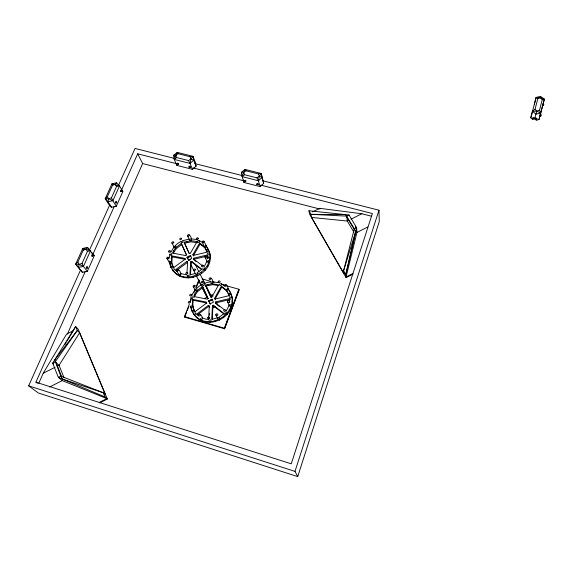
<?xml version="1.0" encoding="UTF-8"?>
<svg xmlns="http://www.w3.org/2000/svg" width="573" height="573" viewBox="0 0 573 573"><rect width="100%" height="100%" fill="white"/><g stroke="black" fill="none" stroke-linecap="round" stroke-linejoin="round"><path stroke-width="0.86" d="M171.334 262.04L172.967 266.624L171.334 262.04L171.628 255.852L184.886 258.394L185.05 259.275L173.619 267.663M219.173 317.134L224.05 313.56L213.349 305.237L212.447 305.66L211.752 319.34L218.42 317.592M212.261 319.362L212.912 306.555L212.447 305.66M209.331 315.179L209.424 313.474M197.148 272.698L201.94 269.26L191.604 261.352L190.716 261.761L189.899 274.839L195.615 273.414M190.465 274.933L191.224 262.749L190.716 261.761M186.991 272.318L187.658 261.882L186.784 261.474L175.381 269.854L177.078 271.53M194.541 315.193L194.011 314.298C209.84 334.388 243.976 309.406 228.004 288.778C247.615 315.265 198.365 339.237 190.487 306.34L191.002 307.235M229.644 302.659L229.723 298.554L215.734 301.892L215.469 302.881L215.921 303.783L216.186 302.802L215.734 301.892M204.26 246.146A0.988 0.888 -23.8 0 0 205.356 247.078C205.915 246.97 206.373 246.354 206.13 245.796C207.892 248.467 210.928 253.868 210.277 258.273C209.675 276.157 182.966 285.433 172.674 270.098C187.779 289.458 222.439 264.568 205.349 245.287M207.498 258.824L207.619 254.892L193.961 258.151L193.688 259.096L194.183 260.092L194.455 259.146L193.961 258.151M535.848 117.923L535.404 119.65L536.557 120.086L538.942 119.635L544.35 99.186L542.251 99.623L540.289 97.704L540.525 96.4L536.149 97.396L534.408 104.014M191.045 297.487L190.243 301.914L191.217 299.428M192.549 305.853L194.211 310.516C192.421 307.157 191.883 303.088 192.786 299.378L206.423 302.1L206.602 303.024L194.956 311.748M193.065 306.748L192.843 302.773L193.294 300.288L192.786 299.378M169.128 258.287L169.952 254.054M171.886 263.021L172.179 256.854L171.628 255.852M260.07 186.583L258.437 180.746L259.361 176.219L261.209 173.497L244.958 169.407L241.448 172.287L242.135 176.613L243.962 182.479L260.07 186.583L263.666 183.367L261.209 173.497L258.416 173.941L246.032 170.826L244.958 169.407L242.135 176.613L258.437 180.746L262.083 177.494L261.209 173.497M174.256 159.409L176.52 157.525L188.51 160.555L190.028 163.405L190.959 158.957L192.986 156.336L177.265 152.382L173.741 155.19L174.256 159.409L176.878 165.389L192.464 169.357L196.088 166.213L195.379 162.352L192.986 156.336L190.114 156.737L178.139 153.722L177.265 152.382L174.256 159.409L190.028 163.405L192.464 169.357M77.828 262.205L75.665 264.203L78.415 267.398L83.457 266.438L90.541 250.623L82.784 248.431L83.243 250.193L77.828 262.205L79.103 264.389L78.415 267.398L82.369 272.275L87.347 271.33L94.316 255.68L87.411 247.378L82.784 248.431L75.665 264.203L82.369 272.275M107.373 196.689L105.239 198.702L107.96 201.675L112.86 200.743L119.528 185.853L111.943 183.854L112.473 185.38L107.373 196.689L108.648 198.731L107.96 201.675L111.434 207.218L116.276 206.301L122.837 191.554L119.528 185.853L116.434 182.83L111.943 183.854L105.239 198.702L108.741 204.275L111.434 207.218M356.65 228.505L345.777 274.625L346.128 277.626L352.954 274.159M346.128 277.626L309.578 214.152L308.954 210.764L349.036 215.004L356.578 227.617L356.958 232.437L346.056 277.003L352.896 273.529M539.924 115.997L540.318 114.514L540.189 114.972M308.954 210.764L311.003 214.323L345.569 214.631L354.315 228.756L343.578 270.821L343.95 273.844M542.703 105.21C542.395 106.456 543.347 102.839 542.925 104.358M538.942 119.635L544.35 99.186L540.525 96.4M544.35 99.186L540.289 97.704L537.818 98.656L535.046 109.25L532.496 111.312L535.934 114.063L540.747 113.146L539.508 110.238L542.251 99.623M536.557 120.086L537.044 118.317L534.616 118.94L532.954 117.401L532.482 119.177L530.791 117.809L536.149 97.396L540.289 97.704M532.482 119.177L533.728 119.277L534.158 117.673M530.791 117.809L532.496 111.312L536.794 111.148L539.508 110.238M543.584 104.952C543.068 106.979 544.142 102.818 543.619 104.873M226.242 289.136L226.177 289.379A1.017 0.931 -25.3 0 0 227.309 290.353C229.895 289.48 225.984 281.966 224.337 285.318A1.024 0.938 -25.1 0 0 225.483 286.299L226.149 285.884L226.278 284.96M534.616 118.94L536.794 111.148L535.046 109.25M535.404 119.65L535.841 118.045M211.165 282.503L211.115 282.69A1.01 0.917 -26.2 0 0 212.232 283.656C214.839 282.926 210.642 275.155 209.116 278.571A1.024 0.931 -26.1 0 0 210.248 279.545L211.043 278.213M207.154 261.116L207.104 261.302A1.003 0.902 -24.8 0 0 208.207 262.241L209.052 261.152L208.2 260.429M193.982 313.395L193.932 313.589A1.031 0.938 -31.2 0 0 195.056 314.584L195.923 313.445L195.064 312.679M179.005 274.116L178.934 274.352A1.01 0.902 -28.4 0 0 180.029 275.305C182.73 274.574 178.074 266.825 176.599 270.17A1.017 0.91 -28.2 0 0 177.702 271.136L178.511 269.819M181.34 241.598L181.269 241.835A0.988 0.874 -25.5 0 0 182.35 242.751L183.188 241.921L182.608 241.018M174.278 246.684L174.206 246.913A0.988 0.881 -26.5 0 0 175.288 247.844L176.133 246.77L175.052 246.082M166.929 257.95C167.481 255.809 170.238 258.258 168.025 258.896A1.01 0.895 -27.9 0 1 166.929 257.95M80.564 269.983L28.65 385.822L38.384 392.999L297.738 476.6L379.276 221.572L378.989 210.219L263.064 180.86M297.738 476.6L295.002 471.4L378.989 210.219M238.862 289.25L239.127 289.888L224.623 328.78L224.329 328.207L238.862 289.25L221.772 284.444M224.458 328.73L238.962 289.838M185.494 315.501L184.835 317.17L184.477 316.583L189.291 304.327M193.781 292.896L195.064 289.63M195.701 287.997L198.91 279.832M186.633 312.12L184.671 317.12L224.623 328.78M187.292 310.459L188.925 306.29M196.446 287.13L199.067 280.462M198.244 283.005L199.225 280.505M229.243 305.101L226.142 311.16M194.641 294.142L193.66 296.463L207.268 299.17L207.949 298.418L202.52 286.45L197.098 290.69L194.641 294.142L195.142 295.066L194.161 297.38M191.647 296.083L192.85 293.276L195.551 289.494M207.082 261.159L203.995 266.961M67.349 334.159L142.634 163.556L137.692 153.815L121.698 189.699M173.483 250.845L172.509 253.065L185.738 255.594L186.411 254.863L181.247 243.453L175.918 247.529L173.483 250.845L174.034 251.855L173.383 253.33M37.302 383.244L35.906 382.184L85.348 271.258M92.984 254.133L114.063 206.824M38.749 383.316L43.233 373.224L66.604 334.088L73.702 330.564M170.675 252.442L174.421 246.39M89.338 250.408L109.808 204.726M118.582 185.143L135.035 148.436L174.829 158.513M75.665 264.203L79.103 264.389L82.039 263.408L87.44 251.382L90.541 250.623M105.239 198.702L108.648 198.731L111.491 197.785L116.57 186.461L119.528 185.853M215.276 299.4L214.596 298.282L221.35 286.128L226.328 290.081L228.885 294.902M215.047 299.199L221.78 287.073L221.35 286.128M229.458 304.779L229.264 305.251A1.024 0.945 -26.6 0 0 230.41 306.247L231.263 305.359L230.64 304.392M225.21 312.471L225.017 312.944A1.031 0.953 -28 0 0 226.163 313.947L227.023 313.051L226.629 312.192M229.802 296.427L229.608 296.893A1.017 0.938 -25.6 0 0 230.754 297.881L231.607 297L231.206 296.148M218.034 317.965L217.833 318.445A1.031 0.953 -29.5 0 0 218.979 319.455L219.846 318.552L219.215 317.578M192.886 254.706L199.59 243.059L204.403 246.82L206.373 249.957L207.075 252.141L193.423 255.393L192.886 254.706L193.602 255.902M193.38 255.708L200.07 244.091L199.59 243.059M209.31 319.978L209.109 320.457A1.031 0.953 -30.7 0 0 210.248 321.467L211.115 320.572L210.549 319.619M196.969 241.849L190.229 253.524L189.262 253.56L184.055 242.157L190.551 240.803L194.562 241.111L196.969 241.849L197.456 242.873M200.693 318.302L200.486 318.774A1.031 0.945 -31.3 0 0 201.624 319.784C204.346 318.882 199.827 311.705 198.337 315A1.046 0.96 -31 0 0 199.483 316.01L200.156 315.587L200.299 314.634M219.681 283.993L219.488 284.459A1.01 0.924 -25.5 0 0 220.619 285.426L221.465 284.559L220.906 283.635M195.536 289.58L195.336 290.038A1.017 0.924 -28.5 0 0 196.453 291.012L197.305 290.139L196.761 289.222M207.72 252.865L207.526 253.316A0.996 0.895 -24.1 0 0 208.629 254.247L209.467 253.402L208.873 252.492M196.03 273.5L195.83 273.958A1.01 0.91 -26.9 0 0 196.94 274.911L197.785 274.052L197.413 273.221M203.078 268.214L202.885 268.673A1.003 0.902 -25.8 0 0 203.995 269.618L204.84 268.766L204.289 267.863M64.778 344.767L66.139 342.496M67.048 340.978L75.672 326.56L78.164 329.138L107.337 399.037L99.745 402.898M197.993 241.025L197.8 241.469A0.988 0.881 -24.1 0 0 198.888 242.393L199.719 241.555L199.132 240.66M172.802 268.966L172.602 269.425A1.003 0.895 -28.5 0 0 173.683 270.37L174.536 269.518L173.956 268.594M53.719 363.984L52.695 363.11L55.137 361.892L77.305 330.478L75.672 326.56L52.695 363.11L58.346 377.363L62.271 380.608L106.85 398.6L99.244 402.468M195.142 295.066L197.599 291.621L203.007 287.388L202.52 286.45M174.034 251.855L176.455 248.546L181.77 244.478L181.247 243.453M83.243 250.193L85.957 249.162L87.411 247.378L88.836 249.291M112.473 185.38L115.094 184.391L116.434 182.83M187.693 275.276L187.314 275.921A1.01 0.91 -27.9 0 0 188.417 276.874L189.269 275.771L188.166 275.061M190.028 239.192L189.656 239.815A0.988 0.881 -24.7 0 0 190.737 240.732C193.33 240.159 188.983 231.886 187.471 235.331A0.996 0.888 -24.6 0 0 188.567 236.255L189.355 234.98M196.124 288.964L199.01 286.314L202.391 284.294M174.987 245.881L177.823 243.332L181.14 241.391M120.874 191.676C119.807 192.206 120.882 189.126 121.247 190.494M190.028 163.405L193.695 160.225L192.986 156.336M242.135 176.613L244.513 174.722L256.912 177.852L259.361 176.219L262.083 177.494L263.666 183.367M209.775 306.662L208.88 306.24L197.291 314.935L196.79 314.054L208.407 305.337L209.31 305.767L208.593 319.419L205.922 319.175L202.004 317.908M175.925 270.828L187.414 262.52M188.51 160.555L190.959 158.957L193.695 160.225L196.088 166.213M224.487 314.441L213.808 306.132L212.912 306.555M201.732 269.711L192.105 262.348L191.224 262.749M241.971 173.97L241.448 172.287L243.661 172.258L246.032 170.826M174.393 156.694L173.741 155.19L175.768 155.125L178.139 153.722M212.411 308.159L215.355 306.677M204.912 298.332L207.118 297.222M210.807 295.374L212.275 294.637L213.027 296.141M208.687 300.796L211.981 299.135L212.211 299.593L208.916 301.248L208.687 300.796L210.184 303.826L213.485 302.172L211.981 299.135M208.966 301.334L212.669 299.471M354.315 228.756L356.578 227.617L345.777 274.625L343.578 270.821L355.668 231.578L346.909 217.396M49.557 387.004L62.271 380.608M356.958 232.437L367.816 226.98M343.922 273.615L311.569 217.432L311.003 214.323L346.787 216.128L349.036 215.004M43.233 373.224L55.08 367.293M57.257 366.204L59.069 365.295L79.597 332.841L105.418 394.704L103.24 392.741L60.81 376.124L54.7 359.923L77.305 330.478L79.79 333.035M348.756 220.297L347.274 221.042L311.569 217.432M351.041 219.158L361.828 213.758L371.691 216.272M312.622 211.867L319.77 208.321L361.828 213.758M188.531 260.027L191.769 258.423L190.329 255.537L187.099 257.134L188.782 260.522L190.723 259.562M190.888 262.864L192.335 262.148M186.791 257.907L190.58 256.031L190.329 255.537M187.443 257.8L191.074 256.002M205.392 285.11L212.046 283.721L218.642 284.845L211.852 297.036L210.857 297.065L205.392 285.11L211.057 297.451M205.865 286.056L212.504 284.666L218.263 285.533M196.654 242.63L191.053 241.827L184.57 243.188L189.162 253.28M203.83 283.628L207.519 282.346L211.38 281.852M182.551 240.746L189.169 239.113M194.455 259.146L208.085 255.902L208.235 258.265L207.77 257.27M229.136 295.668L215.161 298.999L214.596 298.282M216.186 302.802L230.138 299.464L229.723 298.554M245.616 181.175C247.407 180.767 243.081 179.614 244.972 180.975M190.673 238.92L195.135 239.263L198.924 240.416M186.819 274.925L180.416 273.514M171.126 253.345L171.95 254.061L171.098 255.135A0.996 0.881 -27.4 0 1 170.016 254.204M170.46 261.36L170.926 261.51M203.644 283.864L204.497 284.609L203.644 285.726A1.01 0.917 -27.3 0 1 202.527 284.752M192.242 296.75L193.094 297.502L192.234 298.626A1.017 0.924 -29.7 0 1 191.117 297.645M191.654 305.137L192.507 305.896L191.64 307.028A1.024 0.931 -30.7 0 1 190.523 306.039M178.01 163.993C180.087 164.036 175.947 162.245 177.386 163.72M189.978 167.037C192.084 167.094 187.944 165.289 189.355 166.764M172.179 256.854L185.401 259.39L184.886 258.394M193.294 300.288L206.896 303.01M194.72 163.556L242.3 175.603M137.692 153.815L176.663 163.728L176.878 165.389M193.122 167.91L244.22 180.918M260.672 185.1L372.393 213.528L291.256 463.836L35.906 382.184M142.634 163.556L319.118 208.837M202.119 278.922L210.663 281.322M212.375 281.801L214.08 282.281M184.477 316.583L224.329 328.207M257.564 184.22C259.992 184.828 256.532 182.4 256.998 183.897M218.292 282.625L212.153 281.751L213.02 282.331M28.65 385.822L295.002 471.4M104.995 396.939L58.346 377.363L60.81 376.124L62.307 379.025L103.24 392.741L104.995 396.939L107.337 399.037M191.038 239.027L191.518 239.471M79.103 264.389L83.457 266.438L87.347 271.33M180.294 273.514L180.824 274.001M108.648 198.731L112.86 200.743L116.276 206.301M201.932 317.936L202.427 318.416M536.794 111.148L540.747 113.146M199.289 240.531L202.906 242.794M221.013 283.477L224.745 285.863M200.07 244.091L204.869 247.837L206.445 250.344M221.78 287.073L226.75 291.02L228.806 294.3M536.149 97.396L537.818 98.656M193.688 259.096L201.932 265.385M194.87 260.615L196.245 261.66M215.469 302.881L224.136 309.613M217.253 304.822L219.251 306.369M227.768 288.642L228.09 289.028M55.137 361.892L59.069 365.295L64.04 377.729M121.612 190.358L122.837 191.554M196.79 314.054L198.552 315.809M91.214 252.471L94.316 255.68M115.094 184.391L116.57 186.461M85.957 249.162L87.44 251.382M204.117 241.355L203.071 240.861L202.226 241.706A1.003 0.895 -23.7 0 0 203.336 242.644L204.117 241.355L206.13 245.796M169.243 260.822L170.518 266.517L173.225 271.072M355.353 226.643L356.678 228.863M353.842 232.086L347.274 221.042L346.787 216.128M172.416 265.643L173.769 267.963M193.703 309.628L195.049 311.927M171.105 261.668L171.22 262.556L170.439 263.172A1.003 0.888 -28.1 0 1 169.357 262.233M191.762 310.537L192.277 311.426L191.253 308.073M197.141 317.428L197.642 318.294M200.98 319.755L201.474 320.622M170.518 266.517L171.069 267.498L170.117 264.296M166.987 258.416L169.873 263.501L169.801 261.811M192.335 301.871L192.843 302.773M175.682 273.077L176.226 274.037M205.342 321.174L205.822 322.04M179.399 275.284L179.936 276.243M176.656 270.649L178.998 274.818M171.162 258.237L171.714 259.232M183.632 276.616L184.162 277.576M209.969 321.589L210.47 322.456M188.145 276.995L188.682 277.955M193.23 286.479L195.4 290.518M171.914 242.959L174.271 247.371M214.717 320.995L215.176 321.861M256.912 177.852L258.437 180.746M192.772 276.408L193.273 277.368M208.407 305.337L209.41 307.329M186.784 261.474L187.299 262.463M215.949 315.15L217.905 318.939M199.934 282.919L201.531 286.013M202.326 287.56L207.899 298.383M202.362 287.761L207.899 298.504M219.251 319.412L219.703 320.278M187.099 257.134L188.782 260.522M197.205 274.868L197.692 275.835M213.349 305.237L213.808 306.132M191.604 261.352L192.105 262.348M203.565 281.114L204.74 283.442M205.908 285.769L211.766 297.416M216.386 302.881L217.131 304.37L216.014 302.143M186.433 241.333L186.941 242.365M201.238 272.476L201.717 273.443M223.37 316.919L223.807 317.793M195.372 264.633L198.953 271.846M200.149 274.245L204.919 283.857M205.714 285.454L211.688 297.466M207.82 284.265L208.286 285.204M190.945 264.74L195.321 273.65M196.417 275.806L201.266 285.676M202.061 287.281L207.77 298.762M208.916 301.248L210.413 304.277M187.536 235.79L189.713 240.266M204.676 269.331L205.141 270.313M226.865 313.646L227.288 314.534M207.326 265.628L207.791 266.61M229.544 309.785L229.959 310.673M82.039 263.408L83.457 266.438M205.148 257.463L207.168 261.761M209.066 261.532L209.525 262.527M227.524 301.828L229.336 305.738M111.491 197.785L112.86 200.743M201.524 244.277L201.997 245.301M223.341 287.41L223.771 288.348M202.29 242.171L204.325 246.605M231.284 305.509L231.7 306.412M209.818 257.27L210.277 258.273M203.007 287.388L208.063 298.533M209.546 253.051L209.997 254.061M181.77 244.478L186.554 255.057M232.008 301.047L232.416 301.957M231.678 296.635L232.086 297.552M258.416 173.941L259.361 176.219M56.154 362.766L61.812 376.97M190.114 156.737L190.959 158.957M243.661 172.258L244.513 174.722M175.768 155.125L176.52 157.525M319.77 208.321L319.877 209.03M243.554 179.908L243.962 182.479M116.104 202.462A0.888 0.358 -74.7 0 1 115.424 203.007A0.888 0.358 -74.7 0 1 115.717 201.596A0.888 0.358 -74.7 0 1 116.197 202.011M87.003 267.799A0.924 0.38 -72.5 0 1 86.294 268.1A0.924 0.38 -72.5 0 1 86.752 266.66A0.924 0.38 -72.5 0 1 87.146 267.34M92.36 255.78A0.917 0.372 -72.9 0 1 91.666 256.059A0.917 0.372 -72.9 0 1 92.117 254.634A0.917 0.372 -72.9 0 1 92.504 255.329M203.114 281.866L202.255 282.983A1.017 0.924 -27.2 0 1 201.13 282.016L202.255 281.121L203.114 281.866M203.465 265.679L202.613 266.789A1.01 0.91 -25.7 0 1 201.495 265.829L202.613 264.948L203.465 265.679M198.33 238.325L197.492 239.399A0.996 0.888 -24 0 1 196.389 238.475L197.492 237.609L198.33 238.325M194.455 310.881L193.581 312.027A1.039 0.945 -31.1 0 1 192.442 311.024L193.588 310.108L194.455 310.881M195.157 285.848L194.29 286.98A1.024 0.931 -28.3 0 1 193.165 285.999L194.297 285.096L195.157 285.848M195.658 269.618L194.791 270.728A1.017 0.917 -26.7 0 1 193.681 269.768L194.799 268.88L195.658 269.618M191.618 294.844L190.745 295.976A1.024 0.931 -29.5 0 1 189.627 294.988L190.759 294.085L191.618 294.844M87.082 267.942C87.927 269.403 87.877 265.184 87.082 267.942M187.779 272.977L186.92 274.087A1.017 0.91 -27.7 0 1 185.81 273.128L186.927 272.239L187.779 272.977M190.286 302L189.405 303.146A1.039 0.945 -30.4 0 1 188.273 302.15L189.419 301.233L190.286 302M92.446 255.902C93.263 257.392 93.241 253.166 92.446 255.902M181.684 238.69L180.832 239.765A0.996 0.881 -25.5 0 1 179.75 238.841L180.853 237.981L181.684 238.69M172.953 266.452L172.086 267.548A1.01 0.902 -28.4 0 1 170.99 266.595L172.115 265.714L172.953 266.452M173.798 242.35L172.939 243.432A1.003 0.888 -26.3 0 1 171.857 242.501L172.967 241.634L173.798 242.35M170.353 251.139L169.493 252.227A1.003 0.888 -27.3 0 1 168.405 251.289L169.522 250.422L170.353 251.139M116.154 202.692C116.863 204.289 116.928 200.099 116.154 202.692M121.211 191.353C121.891 192.979 121.992 188.732 121.211 191.353M541.055 114.822L540.676 116.255L541.055 114.822M227.51 301.083L227.445 301.334A1.039 0.953 -26.4 0 0 228.606 302.336C230.683 301.813 228.391 299.192 227.51 301.083M225.783 310.48L224.924 311.383A1.039 0.96 -27.8 0 1 223.764 310.373L224.895 309.456L225.783 310.48M230.41 294.321L229.551 295.21A1.024 0.945 -25.5 0 1 228.398 294.221L229.522 293.312L230.41 294.321M215.942 314.405L215.878 314.656A1.046 0.96 -29.2 0 0 217.038 315.673C219.122 315.15 216.838 312.493 215.942 314.405M207.798 317.686L207.734 317.936A1.039 0.96 -30.5 0 0 208.88 318.953C210.964 318.43 208.701 315.773 207.798 317.686M218.277 281.465L218.213 281.708A1.017 0.931 -25.4 0 0 219.352 282.682C221.393 282.174 219.151 279.61 218.277 281.465M206.251 250.143L206.187 250.38A1.003 0.902 -24 0 0 207.297 251.318C209.303 250.824 207.111 248.345 206.251 250.143M205.148 256.754L205.084 256.991A1.01 0.91 -24.6 0 0 206.201 257.943C208.228 257.442 206.015 254.935 205.148 256.754M176.878 163.907L178.203 164.558L176.878 163.907M188.868 166.958L190.222 167.538L188.868 166.958M244.356 181.075L245.717 181.662L244.356 181.075M256.747 184.227L258.108 184.821L256.747 184.227"/></g></svg>
